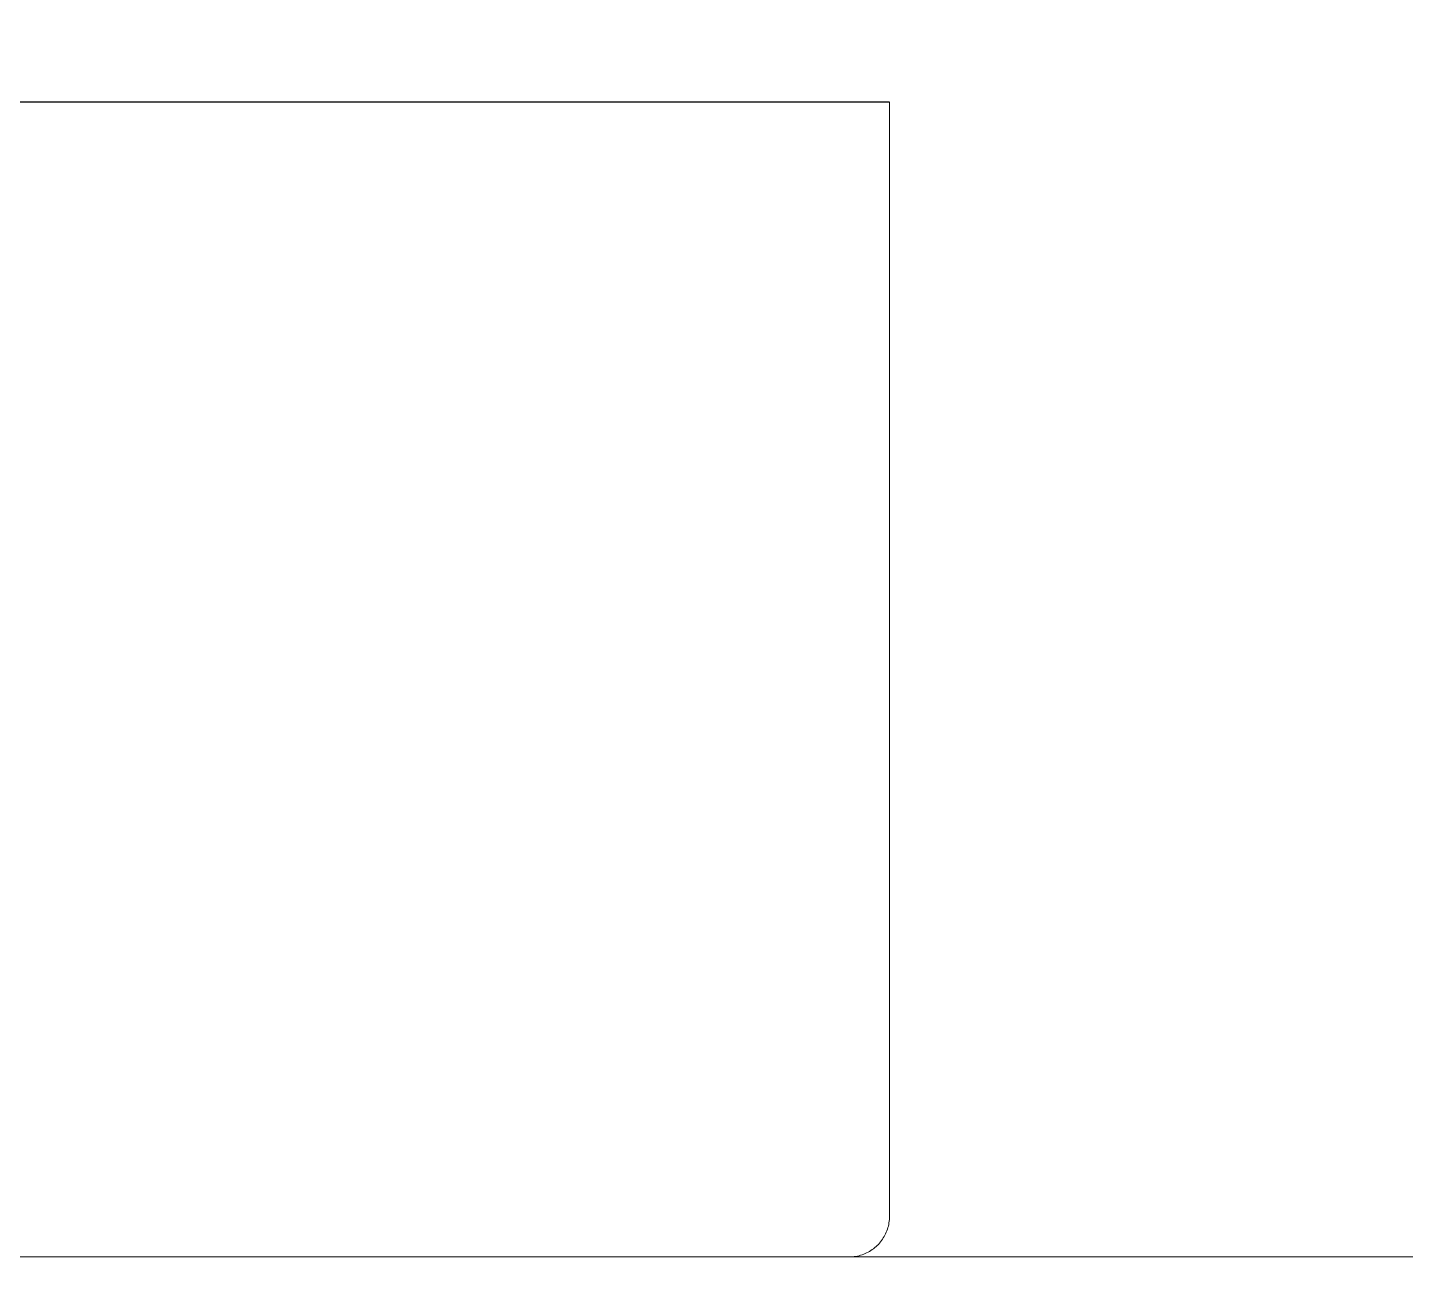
# Model space of a CAD drawing. Header units: metres. Extents: x 13415 to 21618, y 7657 to 10396.
# Drawn here: x 20238.09 to 20244.89, y 8017.46 to 8023.57 of the extents above; entities that cross this region are included whole.
import ezdxf

# ---------------------------------------------------------------- set-up
doc = ezdxf.new("R2010")
doc.units = ezdxf.units.M
doc.header["$LTSCALE"] = 0.2
doc.layers.add('02', color=2, linetype='Continuous')
doc.layers.add('A-GENM', color=2, linetype='Continuous', lineweight=9)

# ---------------------------------------------------------------- blocks, each defined once
blk = doc.blocks.new('chuv')
at = {"layer": '02', "linetype": 'ByBlock'}
blk.add_line((19988.577, 7560.5526), (20038.577, 7560.5526), dxfattribs=at)
at = {"layer": 'A-GENM'}
blk.add_line((19988.577, 7555.0526), (19988.577, 7560.5526), dxfattribs=at)
at = {"layer": 'A-GENM', "flags": 128}
for points in [[(19988.577, 7555.0526), (19988.5771, 7555.0446), (19988.5776, 7555.0366), (19988.5784, 7555.0286), (19988.5795, 7555.0207), (19988.5809, 7555.0128), (19988.5827, 7555.005), (19988.5847, 7554.9973), (19988.5871, 7554.9897), (19988.5898, 7554.9821), (19988.5927, 7554.9747), (19988.596, 7554.9674), (19988.5996, 7554.9602), (19988.6034, 7554.9532), (19988.6075, 7554.9463), (19988.6119, 7554.9396), (19988.6165, 7554.9331), (19988.6214, 7554.9268), (19988.6266, 7554.9207), (19988.632, 7554.9148), (19988.6376, 7554.9091), (19988.6435, 7554.9036), (19988.6495, 7554.8984), (19988.6558, 7554.8934), (19988.6622, 7554.8887), (19988.6689, 7554.8843), (19988.6757, 7554.8801), (19988.6827, 7554.8762), (19988.6898, 7554.8725), (19988.6971, 7554.8692), (19988.7045, 7554.8662), (19988.712, 7554.8634), (19988.7196, 7554.861), (19988.7273, 7554.8588), (19988.7351, 7554.857), (19988.743, 7554.8555), (19988.7509, 7554.8543), (19988.7588, 7554.8534), (19988.7668, 7554.8528), (19988.7748, 7554.8526), (19988.777, 7554.8526)], [(19980.627, 7554.8526), (19981.4507, 7554.8526), (19982.2732, 7554.8526), (19983.093, 7554.8526), (19983.9089, 7554.8526), (19984.7195, 7554.8526), (19985.5236, 7554.8526), (19986.3199, 7554.8526), (19987.107, 7554.8526), (19987.8838, 7554.8526), (19988.649, 7554.8526), (19989.4013, 7554.8526), (19990.1396, 7554.8526), (19990.8627, 7554.8526), (19991.5694, 7554.8526), (19992.2586, 7554.8526), (19992.9292, 7554.8526)], [(19993.1068, 7554.8526), (19992.4415, 7554.8526), (19991.7572, 7554.8526), (19991.0551, 7554.8526), (19990.3363, 7554.8526), (19989.602, 7554.8526), (19988.8533, 7554.8526), (19988.0915, 7554.8526), (19987.3178, 7554.8526), (19986.5333, 7554.8526), (19985.7394, 7554.8526), (19984.9373, 7554.8526), (19984.1283, 7554.8526), (19983.3137, 7554.8526), (19982.4948, 7554.8526), (19981.6729, 7554.8526), (19980.8494, 7554.8526), (19980.627, 7554.8526)]]:
    blk.add_lwpolyline(points, dxfattribs=at)

msp = doc.modelspace()

# ---------------------------------------------------------------- hatches: boundary and pattern name
at = {"layer": '02'}
h = msp.add_hatch(dxfattribs=at)
h.set_pattern_fill('ANSI35', color=1, scale=3.5)
h.set_pattern_definition([(45, (-4883.862, 1667.13), (-15.715448, 15.715448), []), (45, (-4868.147, 1667.13), (-15.715448, 15.715448), [27.78125, -5.55625, 0, -5.55625])])
h.paths.add_polyline_path([(20134.3479, 8060.2069), (20080.3479, 8060.2069), (20080.3479, 8006.2069), (20134.3479, 8006.2069)])
h.paths.add_polyline_path([(20289.3479, 8060.2069), (20235.3479, 8060.2069), (20235.3479, 8006.2069), (20289.3479, 8006.2069)])

# ---------------------------------------------------------------- block references
at = {"layer": '02', "linetype": 'ByBlock', "xscale": -1}
msp.add_blockref('chuv', (40230.9249, 462.6544), dxfattribs=at)

doc.saveas('drawing.dxf')
